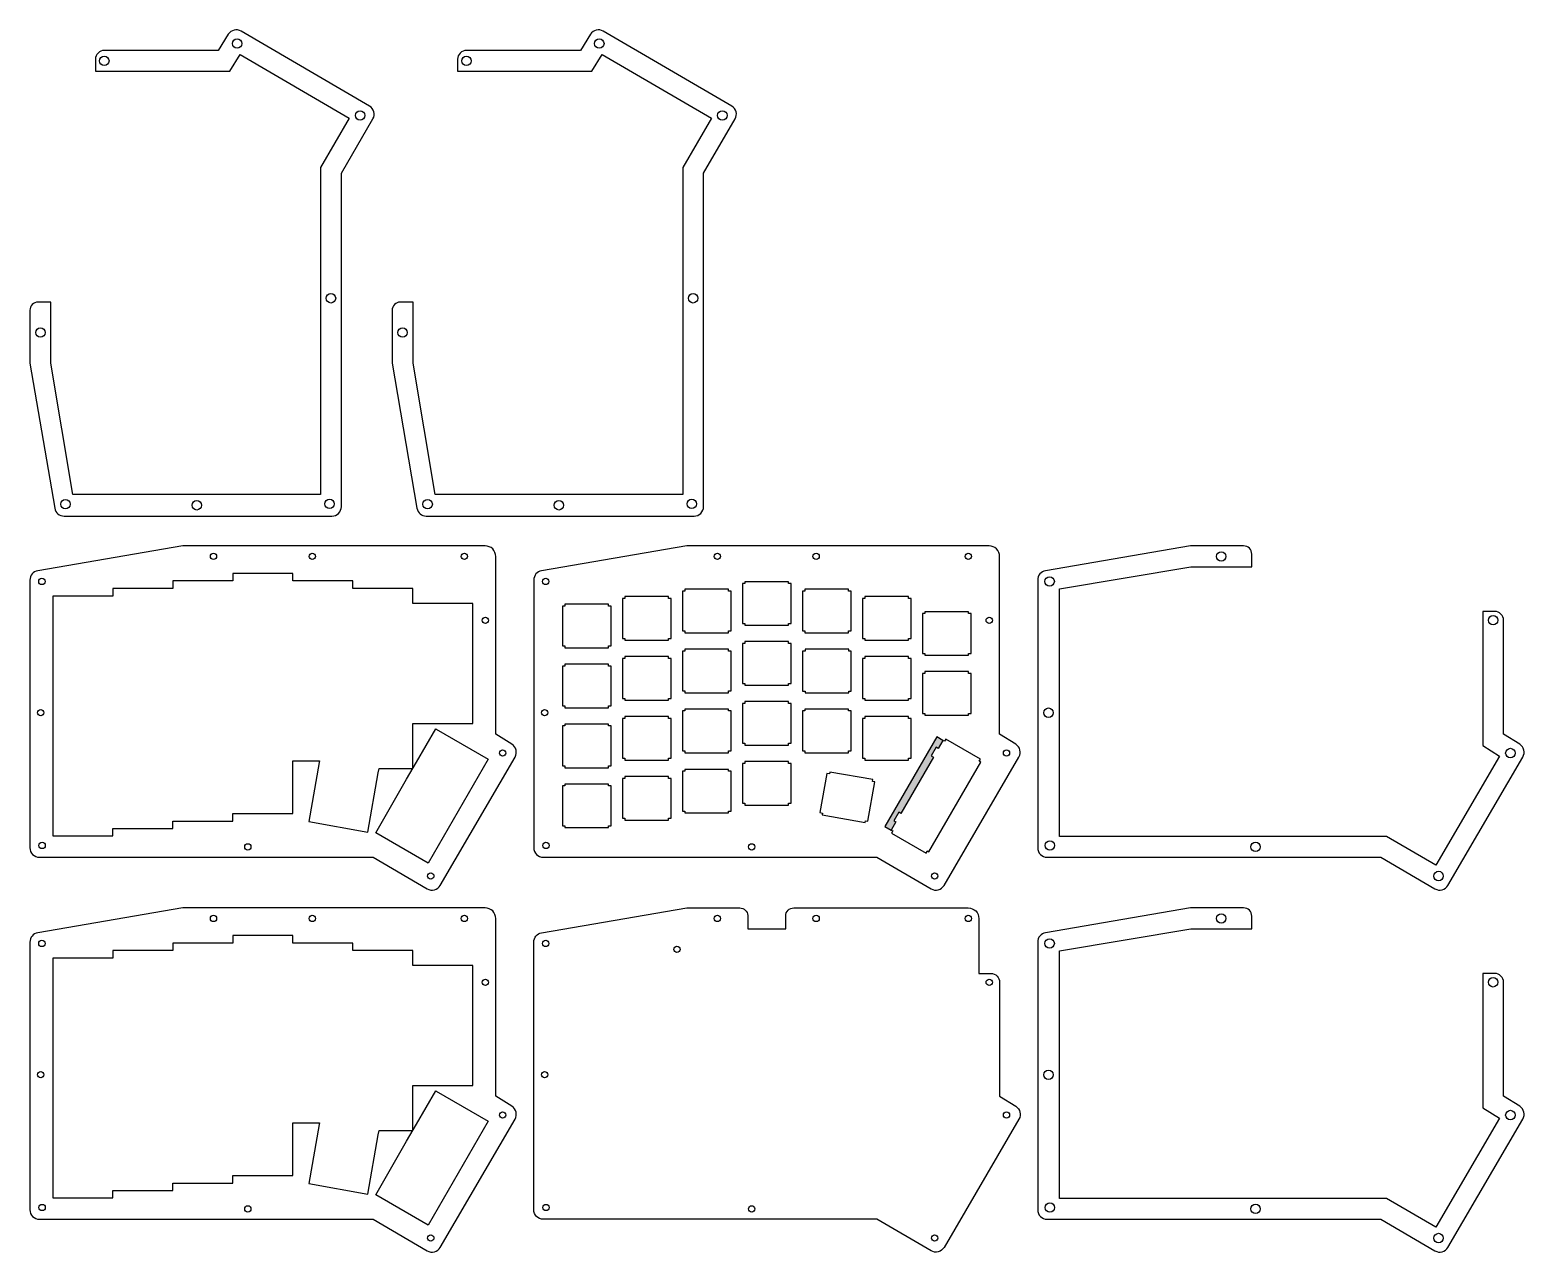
# Model space of a CAD drawing. Extents: x -7 to 467, y -9 to 380.
import ezdxf

# ---------------------------------------------------------------- set-up
doc = ezdxf.new("R2010")
doc.units = 0
doc.header["$MEASUREMENT"] = 0
for name, color, linetype, plot in [('2u+stabs hole', 1, 'Continuous', False), ('cutouts', 2, 'Continuous', False), ('hipro inside', 2, 'Continuous', False), ('keys alps mx 1', 1, 'Continuous', False), ('keys alps mx 2', 5, 'Continuous', False), ('keys alps mx 3', 3, 'Continuous', False), ('keys alps mx 4', 4, 'Continuous', False), ('midholes', 1, 'Continuous', False), ('outside bottom', 2, 'Continuous', False), ('outside top', 6, 'Continuous', False), ('outside top hipro', 2, 'Continuous', False), ('reset hole', 1, 'Continuous', False), ('screwholes', 1, 'Continuous', False)]:
    doc.layers.add(name, color=color, linetype=linetype, plot=plot)

msp = doc.modelspace()

# ---------------------------------------------------------------- hatches: boundary and pattern name
at = {"layer": '2u+stabs hole', "linetype": 'Continuous', "true_color": 0x000000, "transparency": 33554687}
h = msp.add_hatch(color=18, dxfattribs=at)
h.dxf.hatch_style = 1
h.paths.add_polyline_path([(279.66, 148.69), (279.01, 149.07), (280.58, 151.8), (281.23, 151.42), (282.72, 154), (280.75, 155.14), (264.3, 126.64), (266.26, 125.51), (267.75, 128.08), (267.1, 128.46), (268.68, 131.19), (269.33, 130.81)])
at = {"layer": '2u+stabs hole', "linetype": 'Continuous', "lineweight": 0, "true_color": 0x000000, "transparency": 33554687}
h = msp.add_hatch(color=18, dxfattribs=at)
h.dxf.hatch_style = 1
h.paths.add_polyline_path([(279.66, 148.69), (279.01, 149.07), (280.58, 151.8), (281.23, 151.42), (282.72, 154), (280.75, 155.14), (264.3, 126.64), (266.26, 125.51), (267.75, 128.08), (267.1, 128.46), (268.68, 131.19), (269.33, 130.81)])

# ---------------------------------------------------------------- linework, layer by layer
at = {"layer": '2u+stabs hole', "linetype": 'Continuous'}
msp.add_lwpolyline([(282.72, 154), (280.75, 155.14), (264.3, 126.64), (266.26, 125.51)], dxfattribs=at)
at = {"layer": '2u+stabs hole'}
msp.add_lwpolyline([(283.64, 154.39), (283.24, 153.7), (282.72, 154), (281.23, 151.42), (280.58, 151.8), (279.01, 149.07), (279.66, 148.69), (269.33, 130.81), (268.68, 131.19), (267.1, 128.46), (267.75, 128.08), (266.26, 125.51), (266.78, 125.21), (266.38, 124.52), (277.34, 118.19), (277.74, 118.88), (278.26, 118.58), (294.71, 147.07), (294.19, 147.37), (294.59, 148.06)], close=True, dxfattribs=at)
at = {"layer": 'cutouts', "linetype": 'Continuous'}
for points in [[(-7.22, 290.61), (-7.22, 273.78), (0.68, 227.71, 0.365317), (3.63, 225.22), (88.68, 225.22, 0.414214), (91.68, 228.22), (91.68, 334.18), (101.71, 351.38, 0.414238), (100.63, 355.49), (59.85, 379.27, 0.405288), (55.79, 378.27), (52.59, 373.15), (16.4, 373.15, 0.414214), (13.6, 370.34), (13.6, 366.53), (56.24, 366.53), (59.54, 371.82), (94.2, 351.6), (85.09, 335.99), (85.09, 232.11), (6.45, 232.11), (-0.53, 273.85), (-0.53, 293.19), (-4.63, 293.2, 0.414214), (-7.22, 290.61)], [(107.78, 290.61), (107.78, 273.78), (115.68, 227.71, 0.365317), (118.63, 225.22), (203.68, 225.22, 0.414214), (206.68, 228.22), (206.68, 334.18), (216.71, 351.38, 0.414238), (215.63, 355.49), (174.85, 379.27, 0.405288), (170.79, 378.27), (167.59, 373.15), (131.4, 373.15, 0.414214), (128.6, 370.34), (128.6, 366.53), (171.24, 366.53), (174.54, 371.82), (209.2, 351.6), (200.09, 335.99), (200.09, 232.11), (121.45, 232.11), (114.47, 273.85), (114.47, 293.19), (110.37, 293.2, 0.414214), (107.78, 290.61)], [(378.17, 215.77), (361.34, 215.77), (315.27, 207.87, 0.365317), (312.78, 204.91), (312.78, 119.87, 0.414214), (315.78, 116.87), (421.75, 116.87), (438.94, 106.84, 0.414238), (443.05, 107.92), (466.83, 148.7, 0.405288), (465.83, 152.75), (460.71, 155.96), (460.71, 192.14, 0.414214), (457.9, 194.95), (454.1, 194.95), (454.1, 152.31), (459.38, 149.01), (439.16, 114.35), (423.55, 123.46), (319.67, 123.46), (319.67, 202.1), (361.41, 209.08), (380.75, 209.08), (380.76, 213.17, 0.414214), (378.17, 215.77)], [(378.17, 100.77), (361.34, 100.77), (315.27, 92.87, 0.365317), (312.78, 89.91), (312.78, 4.87, 0.414214), (315.78, 1.87), (421.75, 1.87), (438.94, -8.16, 0.414238), (443.05, -7.08), (466.83, 33.7, 0.405288), (465.83, 37.75), (460.71, 40.96), (460.71, 77.14, 0.414214), (457.9, 79.95), (454.1, 79.95), (454.1, 37.31), (459.38, 34.01), (439.16, -0.65), (423.55, 8.46), (319.67, 8.46), (319.67, 87.1), (361.41, 94.08), (380.75, 94.08), (380.76, 98.17, 0.414214), (378.17, 100.77)]]:
    msp.add_lwpolyline(points, format="xyb", dxfattribs=at)
at = {"layer": 'hipro inside', "linetype": 'Continuous'}
for points in [[(76.29, 147.47), (84.74, 147.47), (84.64, 146.95), (81.34, 128.19), (100.1, 124.88), (103.4, 143.64), (103.67, 145.09), (112.39, 145.09), (114.39, 145.09), (114.39, 147.09), (114.39, 159.37), (133.44, 159.37), (133.44, 197.47), (114.39, 197.47), (114.39, 202.24), (95.34, 202.24), (95.34, 204.62), (76.29, 204.62), (76.29, 207), (57.24, 207), (57.24, 204.62), (38.19, 204.62), (38.19, 202.24), (19.1, 202.24), (19.1, 199.81), (0.05, 199.81), (0.05, 123.7), (19.1, 123.7), (19.14, 126.04), (38.19, 126.04), (38.19, 128.32), (57.24, 128.32), (57.24, 130.8), (76.29, 130.8), (76.29, 147.47)], [(115.55, 147.09), (121.64, 157.63), (121.77, 157.55), (138.26, 148.02), (119.21, 115.03), (102.58, 124.64), (112.39, 141.63), (115.55, 147.09)], [(76.29, 32.47), (84.74, 32.47), (84.64, 31.95), (81.34, 13.19), (100.1, 9.88), (103.4, 28.64), (103.67, 30.09), (112.39, 30.09), (114.39, 30.09), (114.39, 32.09), (114.39, 44.37), (133.44, 44.37), (133.44, 82.47), (114.39, 82.47), (114.39, 87.24), (95.34, 87.24), (95.34, 89.62), (76.29, 89.62), (76.29, 92), (57.24, 92), (57.24, 89.62), (38.19, 89.62), (38.19, 87.24), (19.1, 87.24), (19.1, 84.81), (0.05, 84.81), (0.05, 8.7), (19.1, 8.7), (19.14, 11.04), (38.19, 11.04), (38.19, 13.32), (57.24, 13.32), (57.24, 15.8), (76.29, 15.8), (76.29, 32.47)], [(115.55, 32.09), (121.64, 42.63), (121.77, 42.55), (138.26, 33.02), (119.21, 0.03), (102.58, 9.64), (112.39, 26.63), (115.55, 32.09)]]:
    msp.add_lwpolyline(points, dxfattribs=at)
at = {"layer": 'keys alps mx 1'}
for points in [[(234.49, 184.75), (233.69, 184.75), (233.69, 185.35), (219.84, 185.35), (219.84, 184.75), (219.04, 184.75), (219.04, 172.1), (219.84, 172.1), (219.84, 171.5), (233.69, 171.5), (233.69, 172.1), (234.49, 172.1)], [(196.39, 179.99), (195.59, 179.99), (195.59, 180.59), (181.74, 180.59), (181.74, 179.99), (180.94, 179.99), (180.94, 167.34), (181.74, 167.34), (181.74, 166.74), (195.59, 166.74), (195.59, 167.34), (196.39, 167.34)], [(272.59, 179.99), (271.79, 179.99), (271.79, 180.59), (257.94, 180.59), (257.94, 179.99), (257.14, 179.99), (257.14, 167.34), (257.94, 167.34), (257.94, 166.74), (271.79, 166.74), (271.79, 167.34), (272.59, 167.34)], [(234.49, 146.65), (233.69, 146.65), (233.69, 147.25), (219.84, 147.25), (219.84, 146.65), (219.04, 146.65), (219.04, 134), (219.84, 134), (219.84, 133.4), (233.69, 133.4), (233.69, 134), (234.49, 134)], [(196.39, 141.89), (195.59, 141.89), (195.59, 142.49), (181.74, 142.49), (181.74, 141.89), (180.94, 141.89), (180.94, 129.24), (181.74, 129.24), (181.74, 128.64), (195.59, 128.64), (195.59, 129.24), (196.39, 129.24)]]:
    msp.add_lwpolyline(points, close=True, dxfattribs=at)
at = {"layer": 'keys alps mx 2'}
for points in [[(215.44, 182.37), (214.64, 182.37), (214.64, 182.97), (200.79, 182.97), (200.79, 182.37), (199.99, 182.37), (199.99, 169.72), (200.79, 169.72), (200.79, 169.12), (214.64, 169.12), (214.64, 169.72), (215.44, 169.72)], [(253.59, 182.32), (252.79, 182.32), (252.79, 182.92), (238.94, 182.92), (238.94, 182.32), (238.14, 182.32), (238.14, 169.67), (238.94, 169.67), (238.94, 169.07), (252.79, 169.07), (252.79, 169.67), (253.59, 169.67)], [(177.34, 177.61), (176.54, 177.61), (176.54, 178.21), (162.69, 178.21), (162.69, 177.61), (161.89, 177.61), (161.89, 164.96), (162.69, 164.96), (162.69, 164.36), (176.54, 164.36), (176.54, 164.96), (177.34, 164.96)], [(291.64, 175.22), (290.84, 175.22), (290.84, 175.82), (276.99, 175.82), (276.99, 175.22), (276.19, 175.22), (276.19, 162.57), (276.99, 162.57), (276.99, 161.97), (290.84, 161.97), (290.84, 162.57), (291.64, 162.57)], [(215.44, 144.17), (214.64, 144.17), (214.64, 144.77), (200.79, 144.77), (200.79, 144.17), (199.99, 144.17), (199.99, 131.52), (200.79, 131.52), (200.79, 130.92), (214.64, 130.92), (214.64, 131.52), (215.44, 131.52)], [(261.08, 140.8), (260.29, 140.94), (260.39, 141.53), (246.75, 143.94), (246.65, 143.34), (245.86, 143.48), (243.66, 131.03), (244.45, 130.89), (244.35, 130.3), (257.99, 127.89), (258.09, 128.48), (258.88, 128.34)], [(177.34, 139.51), (176.54, 139.51), (176.54, 140.11), (162.69, 140.11), (162.69, 139.51), (161.89, 139.51), (161.89, 126.86), (162.69, 126.86), (162.69, 126.26), (176.54, 126.26), (176.54, 126.86), (177.34, 126.86)]]:
    msp.add_lwpolyline(points, close=True, dxfattribs=at)
at = {"layer": 'keys alps mx 3'}
for points in [[(215.44, 201.42), (214.64, 201.42), (214.64, 202.02), (200.79, 202.02), (200.79, 201.42), (199.99, 201.42), (199.99, 188.77), (200.79, 188.77), (200.79, 188.17), (214.64, 188.17), (214.64, 188.77), (215.44, 188.77)], [(253.54, 201.42), (252.74, 201.42), (252.74, 202.02), (238.89, 202.02), (238.89, 201.42), (238.09, 201.42), (238.09, 188.77), (238.89, 188.77), (238.89, 188.17), (252.74, 188.17), (252.74, 188.77), (253.54, 188.77)], [(177.34, 196.66), (176.54, 196.66), (176.54, 197.26), (162.69, 197.26), (162.69, 196.66), (161.89, 196.66), (161.89, 184.01), (162.69, 184.01), (162.69, 183.41), (176.54, 183.41), (176.54, 184.01), (177.34, 184.01)], [(291.64, 194.27), (290.84, 194.27), (290.84, 194.87), (276.99, 194.87), (276.99, 194.27), (276.19, 194.27), (276.19, 181.62), (276.99, 181.62), (276.99, 181.02), (290.84, 181.02), (290.84, 181.62), (291.64, 181.62)], [(215.44, 163.32), (214.64, 163.32), (214.64, 163.92), (200.79, 163.92), (200.79, 163.32), (199.99, 163.32), (199.99, 150.67), (200.79, 150.67), (200.79, 150.07), (214.64, 150.07), (214.64, 150.67), (215.44, 150.67)], [(253.54, 163.32), (252.74, 163.32), (252.74, 163.92), (238.89, 163.92), (238.89, 163.32), (238.09, 163.32), (238.09, 150.67), (238.89, 150.67), (238.89, 150.07), (252.74, 150.07), (252.74, 150.67), (253.54, 150.67)], [(177.34, 158.56), (176.54, 158.56), (176.54, 159.16), (162.69, 159.16), (162.69, 158.56), (161.89, 158.56), (161.89, 145.91), (162.69, 145.91), (162.69, 145.31), (176.54, 145.31), (176.54, 145.91), (177.34, 145.91)]]:
    msp.add_lwpolyline(points, close=True, dxfattribs=at)
at = {"layer": 'keys alps mx 4'}
for points in [[(234.49, 203.8), (233.69, 203.8), (233.69, 204.4), (219.84, 204.4), (219.84, 203.8), (219.04, 203.8), (219.04, 191.15), (219.84, 191.15), (219.84, 190.55), (233.69, 190.55), (233.69, 191.15), (234.49, 191.15)], [(196.39, 199.04), (195.59, 199.04), (195.59, 199.64), (181.74, 199.64), (181.74, 199.04), (180.94, 199.04), (180.94, 186.39), (181.74, 186.39), (181.74, 185.79), (195.59, 185.79), (195.59, 186.39), (196.39, 186.39)], [(272.59, 199.04), (271.79, 199.04), (271.79, 199.64), (257.94, 199.64), (257.94, 199.04), (257.14, 199.04), (257.14, 186.39), (257.94, 186.39), (257.94, 185.79), (271.79, 185.79), (271.79, 186.39), (272.59, 186.39)], [(234.49, 165.7), (233.69, 165.7), (233.69, 166.3), (219.84, 166.3), (219.84, 165.7), (219.04, 165.7), (219.04, 153.05), (219.84, 153.05), (219.84, 152.45), (233.69, 152.45), (233.69, 153.05), (234.49, 153.05)], [(196.39, 160.94), (195.59, 160.94), (195.59, 161.54), (181.74, 161.54), (181.74, 160.94), (180.94, 160.94), (180.94, 148.29), (181.74, 148.29), (181.74, 147.69), (195.59, 147.69), (195.59, 148.29), (196.39, 148.29)], [(272.59, 160.94), (271.79, 160.94), (271.79, 161.54), (257.94, 161.54), (257.94, 160.94), (257.14, 160.94), (257.14, 148.29), (257.94, 148.29), (257.94, 147.69), (271.79, 147.69), (271.79, 148.29), (272.59, 148.29)]]:
    msp.add_lwpolyline(points, close=True, dxfattribs=at)
at = {"layer": 'midholes', "linetype": 'Continuous'}
for centre in [(58.58, 375.32), (173.58, 375.32), (16.4, 369.84), (131.4, 369.84), (97.65, 352.51), (212.65, 352.51), (88.38, 294.42), (203.38, 294.42), (-3.88, 283.52), (111.12, 283.52), (4.07, 229.02), (45.77, 228.66), (87.94, 229.1), (119.07, 229.02), (160.77, 228.66), (202.94, 229.1), (371.08, 212.42), (316.58, 204.47), (457.4, 192.14), (316.22, 162.78), (462.88, 149.97), (316.66, 120.6), (381.98, 120.16), (440.07, 110.9), (371.08, 97.42), (316.58, 89.47), (457.4, 77.14), (316.22, 47.78), (462.88, 34.97), (316.66, 5.6), (381.98, 5.16), (440.07, -4.1)]:
    msp.add_circle(centre, 1.5, dxfattribs=at)
at = {"layer": 'outside bottom', "linetype": 'Continuous'}
msp.add_lwpolyline([(218.17, 100.77, -0.387879), (220.75, 98.41), (220.75, 94.08), (232.77, 94.08), (232.77, 98.17, -0.414214), (235.36, 100.77), (290.75, 100.77, -0.414214), (294.1, 97.42), (294.1, 79.95), (297.9, 79.95, -0.414214), (300.71, 77.14), (300.71, 40.96), (305.83, 37.75, -0.405288), (306.83, 33.7), (283.05, -7.08, -0.414238), (278.94, -8.16), (261.75, 1.87), (155.78, 1.87, -0.414214), (152.78, 4.87), (152.78, 89.91, -0.365317), (155.27, 92.87), (201.34, 100.77), (218.17, 100.77)], format="xyb", dxfattribs=at)
at = {"layer": 'outside top', "linetype": 'Continuous'}
msp.add_lwpolyline([(300.71, 212.42, 0.414214), (297.36, 215.77), (201.34, 215.77), (155.27, 207.87, 0.365317), (152.78, 204.91), (152.78, 119.87, 0.414214), (155.78, 116.87), (261.75, 116.87), (278.94, 106.84, 0.414238), (283.05, 107.92), (306.83, 148.7, 0.405288), (305.83, 152.75), (300.71, 155.96)], format="xyb", close=True, dxfattribs=at)
at = {"layer": 'outside top hipro', "linetype": 'Continuous'}
for points in [[(140.71, 212.42, 0.414214), (137.36, 215.77), (41.34, 215.77), (-4.73, 207.87, 0.365317), (-7.22, 204.91), (-7.22, 119.87, 0.414214), (-4.22, 116.87), (101.75, 116.87), (118.94, 106.84, 0.414238), (123.05, 107.92), (146.83, 148.7, 0.405288), (145.83, 152.75), (140.71, 155.96)], [(140.71, 97.42, 0.414214), (137.36, 100.77), (41.34, 100.77), (-4.73, 92.87, 0.365317), (-7.22, 89.91), (-7.22, 4.87, 0.414214), (-4.22, 1.87), (101.75, 1.87), (118.94, -8.16, 0.414238), (123.05, -7.08), (146.83, 33.7, 0.405288), (145.83, 37.75), (140.71, 40.96)]]:
    msp.add_lwpolyline(points, format="xyb", close=True, dxfattribs=at)
at = {"layer": 'reset hole', "linetype": 'Continuous'}
msp.add_circle((198.23, 87.58), 1, dxfattribs=at)
at = {"layer": 'screwholes', "linetype": 'Continuous'}
for centre in [(51.08, 212.42), (82.44, 212.42), (130.75, 212.42), (211.08, 212.42), (242.44, 212.42), (290.75, 212.42), (-3.42, 204.47), (156.58, 204.47), (137.4, 192.14), (297.4, 192.14), (-3.78, 162.78), (156.22, 162.78), (142.88, 149.97), (302.88, 149.97), (-3.34, 120.6), (61.98, 120.16), (156.66, 120.6), (221.98, 120.16), (120.07, 110.9), (280.07, 110.9), (51.08, 97.42), (82.44, 97.42), (130.75, 97.42), (211.08, 97.42), (242.44, 97.42), (290.75, 97.42), (-3.42, 89.47), (156.58, 89.47), (137.4, 77.14), (297.4, 77.14), (-3.78, 47.78), (156.22, 47.78), (142.88, 34.97), (302.88, 34.97), (-3.34, 5.6), (61.98, 5.16), (156.66, 5.6), (221.98, 5.16), (120.07, -4.1), (280.07, -4.1)]:
    msp.add_circle(centre, 1, dxfattribs=at)

doc.saveas('drawing.dxf')
